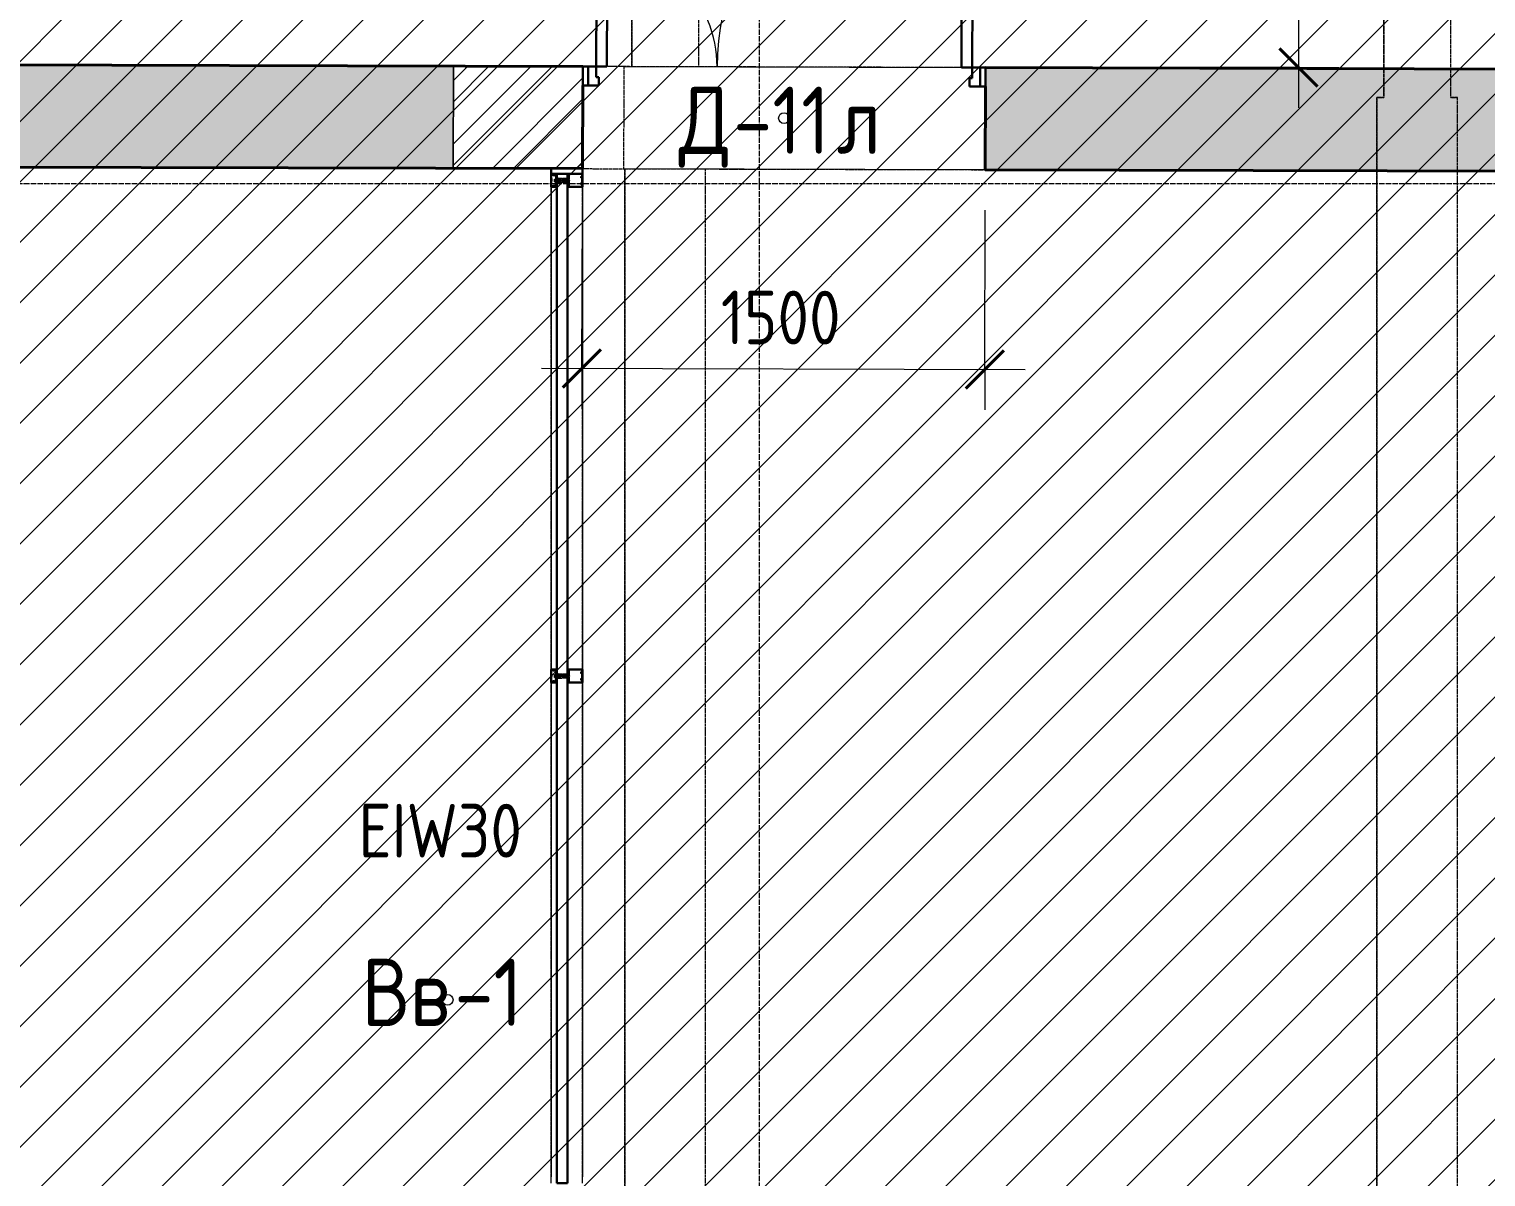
# Model space of a CAD drawing. Header units: millimetres. Extents: x -11886 to 379896, y -8130 to 47743.
# Drawn here: x 28390 to 33814, y 4910 to 9181 of the extents above; entities that cross this region are included whole.
import ezdxf

# ---------------------------------------------------------------- set-up
doc = ezdxf.new("R2010")
doc.units = ezdxf.units.MM
doc.linetypes.add('ADSK_Линия сетки', pattern=[25, 20, -2.5, 0, -2.5])
doc.linetypes.add('ADSK_Сверху', pattern=[4.5, 3, -1.5])
for name, color, linetype, lineweight, true_color in [('Витраж', 5, 'Continuous', 18, 0x0000ff), ('Двери', 5, 'Continuous', 18, 0x0000ff), ('Панели витража', 5, 'Continuous', 18, 0x0000ff), ('Стены внутренние', 5, 'Continuous', 18, 0x0000ff)]:
    doc.layers.add(name, color=color, linetype=linetype, lineweight=lineweight, true_color=true_color)
for name, color, linetype, lineweight in [('Каркас', 7, 'Continuous', 18), ('Марки', 7, 'Continuous', 20), ('Марки дверей', 7, 'Continuous', 20), ('Оси', 7, 'Continuous', 9), ('Размеры', 7, 'Continuous', 9), ('Размеры-100', 7, 'Continuous', 9), ('Узлы', 7, 'Continuous', 18)]:
    doc.layers.add(name, color=color, linetype=linetype, lineweight=lineweight)
doc.styles.add('GOST Common_1', font='GOST_Common.ttf', dxfattribs={"width": 0.9, "height": 200})
doc.styles.add('GOST Common_2', font='GOST_Common.ttf', dxfattribs={"width": 0.9, "height": 250})
doc.dimstyles.new('ADSK_Основной_2_мм_Округление_до_1_мм', dxfattribs={"dimscale": 304.8, "dimtxt": 201.142999, "dimasz": 0.463911, "dimexe": 0.492126, "dimexo": 0.492126, "dimgap": 0.098425, "dimtad": 1, "dimdec": 0, "dimdsep": 46, "dimtxsty": 'GOST Common_1', "dimblk1": 'OBLIQUE', "dimblk2": 'OBLIQUE', "dimsah": 1, "dimcen": 0.09, "dimdle": 0.492126, "dimazin": 2, "dimtfac": 1, "dimtdec": 4, "dimtix": 1, "dimtmove": 0, "dimatfit": 3, "dimfxl": 1, "dimtvp": 1, "dimtolj": 1, "dimtzin": 0, "dimlwd": 20, "dimlwe": 20, "dimarcsym": 2})

# ---------------------------------------------------------------- blocks, each defined once
blk = doc.blocks.new('Прямоугольный импост - Зазор 20х116мм-1858200-01 План 1-го этажа маркировочный')
at = {"layer": 'Витраж', "color": 161, "linetype": 'ADSK_Сверху', "true_color": 0xaaaaff}
for p, q in [((30334.2, 4885.8), (30334.2, 6774.1)), ((30450.2, 4885.8), (30450.2, 6774.1))]:
    blk.add_line(p, q, dxfattribs=at)
blk = doc.blocks.new('Прямоугольный импост - Зазор 20х116мм-1858198-01 План 1-го этажа маркировочный')
at = {"layer": 'Витраж', "color": 161, "linetype": 'ADSK_Сверху', "true_color": 0xaaaaff}
for p, q in [((30334.2, 3041.5), (30334.2, 4885.8)), ((30450.2, 3041.5), (30450.2, 4885.8))]:
    blk.add_line(p, q, dxfattribs=at)
blk = doc.blocks.new('Прямоугольный импост - Зазор 20х116мм-2121189-01 План 1-го этажа маркировочный')
at = {"layer": 'Витраж', "color": 161, "linetype": 'ADSK_Сверху', "true_color": 0xaaaaff}
for p, q in [((30450.2, 8662.5), (30334.2, 8662.5)), ((30334.2, 8618.5), (30334.2, 8662.5)), ((30450.2, 8618.5), (30450.2, 8662.5))]:
    blk.add_line(p, q, dxfattribs=at)
blk = doc.blocks.new('AC_Дверь_Двупольная - Д-11л 1500х2200h-2039728-01 План 1-го этажа маркировочный')
at = {"layer": 'Двери', "lineweight": 30}
for p, q in [((700, 1140), (660, 1140)), ((660, 1140), (660, 190)), ((700, 190), (700, 1140)), ((-700, 640), (-660, 640)), ((-700, 190), (-700, 640)), ((-660, 640), (-660, 190)), ((-750, 190), (-730, 190)), ((-750, 120), (-750, 190)), ((-730, 190), (-700, 190)), ((-730, 120), (-730, 190)), ((-730, 190), (-730, 120)), ((-660, 190), (-700, 190)), ((-700, 190), (-700, 150)), ((660, 190), (700, 190)), ((730, 190), (700, 190)), ((700, 190), (700, 150)), ((730, 120), (730, 190)), ((750, 190), (730, 190)), ((730, 190), (730, 120)), ((750, 120), (750, 190)), ((-730, 120), (-750, 120)), ((-690, 120), (-730, 120)), ((-700, 150), (-690, 150)), ((-690, 150), (-690, 120)), ((700, 150), (690, 150)), ((690, 150), (690, 120)), ((690, 120), (730, 120)), ((730, 120), (750, 120))]:
    blk.add_line(p, q, dxfattribs=at)
at = {"layer": 'Двери'}
for centre, radius, start, end in [((700, 190), 950, 90, 180), ((-700, 190), 450, 360, 90)]:
    blk.add_arc(centre, radius, start, end, dxfattribs=at)
blk = doc.blocks.new('Системная панель - ADSK_Cтеклопакет_40мм-1858222-01 План 1-го этажа маркировочный')
at = {"layer": 'Панели витража', "lineweight": 30}
for p, q in [((944, 20), (-944, 20)), ((-944, 20), (-944, -20)), ((944, -20), (944, 20)), ((-944, -20), (944, -20))]:
    blk.add_line(p, q, dxfattribs=at)
blk = doc.blocks.new('Прямоугольный импост - 48х116мм-1841676-01 План 1-го этажа маркировочный')
at = {"layer": 'Витраж'}
for p, q in [((30334.2, 6750.1), (30334.2, 4909.8)), ((30450.2, 6750.1), (30450.2, 4909.8))]:
    blk.add_line(p, q, dxfattribs=at)
blk = doc.blocks.new('Прямоугольный импост - Зазор 20х116мм-2121193-01 План 1-го этажа маркировочный')
at = {"layer": 'Витраж', "lineweight": 30}
for p, q in [((-20, 76), (0, 76)), ((-20, -40), (-20, 76)), ((0, 76), (0, -40)), ((0, -40), (-20, -40))]:
    blk.add_line(p, q, dxfattribs=at)
blk = doc.blocks.new('Системная панель - ADSK_Cтеклопакет_40мм-1858229-01 План 1-го этажа маркировочный')
at = {"layer": 'Панели витража', "lineweight": 30}
for p, q in [((922, 20), (-922, 20)), ((-922, 20), (-922, -20)), ((922, -20), (922, 20)), ((-922, -20), (922, -20))]:
    blk.add_line(p, q, dxfattribs=at)
blk = doc.blocks.new('Прямоугольный импост - 48х116мм-2121192-01 План 1-го этажа маркировочный')
at = {"layer": 'Витраж'}
for p, q in [((30334.2, 8594.5), (30334.2, 6798.1)), ((30450.2, 8594.5), (30450.2, 6798.1))]:
    blk.add_line(p, q, dxfattribs=at)
blk = doc.blocks.new('Прямоугольный импост - 48х116-1503859-01 План 1-го этажа маркировочный')
at = {"layer": 'Узлы', "color": 5, "true_color": 0x0000ff}
for p, q in [((-24, 76.5), (-24, 20.5)), ((24, 76.5), (-24, 76.5)), ((-21.5, 23), (-21.5, 74)), ((-21.5, 74), (-16.6, 74)), ((-15.1, 72.4), (-15.1, 70.9)), ((-15.1, 70.9), (-9.2, 70.9)), ((-9.2, 70.9), (-9.2, 72.4)), ((-7.6, 74), (7.6, 74)), ((9.2, 72.4), (9.2, 70.9)), ((9.2, 70.9), (15.1, 70.9)), ((15.1, 70.9), (15.1, 72.4)), ((16.6, 74), (21.5, 74)), ((21.5, 74), (21.5, 23)), ((24, 20.5), (24, 76.5)), ((-24, 20.5), (-18.1, 20.5)), ((-21, 23), (-21.5, 23)), ((-21, 26.1), (-21, 23)), ((-4.1, 26.8), (-20.2, 26.8)), ((-17.2, 24.3), (-15.8, 24.3)), ((-15, 20.5), (-11.8, 20.5)), ((-11, 21.3), (-11, 23.5)), ((-10.5, 24.3), (-10.5, 22.4)), ((-10.2, 24.3), (-5.9, 24.3)), ((-9.7, 21.7), (-8, 21.7)), ((-8, 21.7), (-8, 2.5)), ((-8, -14.1), (-8, 0)), ((-7.7, 2.2), (-6.7, 2.2)), ((-6.7, 0.3), (-7.7, 0.3)), ((-6.4, 2), (-6.4, 0.6)), ((-5.4, 5.1), (-5.4, 22.8)), ((-3.5, 5.1), (-5.4, 5.1)), ((-5.1, 23.5), (-5.1, 21.3)), ((-4.3, 20.5), (-0.8, 20.5)), ((-2.6, 23.8), (-2.6, 25.3)), ((2.6, 23.8), (-2.6, 23.8)), ((-2.5, -1.3), (-1.1, 4.3)), ((-0.8, 20.5), (0, 21.3)), ((0, 21.3), (0.8, 20.5)), ((0.8, 20.5), (4.3, 20.5)), ((1.1, 4.3), (2.5, -1.3)), ((2.6, 25.3), (2.6, 23.8)), ((5.4, 5.1), (3.5, 5.1)), ((20.2, 26.8), (4.1, 26.8)), ((5.1, 21.3), (5.1, 23.5)), ((5.4, 22.8), (5.4, 5.1)), ((5.9, 24.3), (10.2, 24.3)), ((6.4, 0.6), (6.4, 2)), ((6.7, 2.2), (7.7, 2.2)), ((7.7, 0.3), (6.7, 0.3)), ((8, 2.5), (8, 21.7)), ((8, 21.7), (9.7, 21.7)), ((8, -14.1), (8, 0)), ((10.5, 22.4), (10.5, 24.3)), ((11, 23.5), (11, 21.3)), ((11.8, 20.5), (15, 20.5)), ((15.8, 24.3), (17.2, 24.3)), ((18.1, 20.5), (24, 20.5)), ((21, 23), (21, 26.1)), ((21.5, 23), (21, 23)), ((-24, -20), (-24, -24.7)), ((-24, -27.3), (-24, -39.5)), ((-24, -39.5), (24, -39.5)), ((-21.4, -19.5), (-23.5, -19.5)), ((-23.2, -25.5), (-22.2, -25.5)), ((-22.7, -38.2), (-22.7, -27.8)), ((-22.7, -27.8), (-22, -27.8)), ((-7.4, -38.2), (-22.7, -38.2)), ((-22, -25.7), (-22.5, -25.7)), ((-21.8, -28), (-19.1, -32.6)), ((-18.3, -23.3), (-20.5, -23.3)), ((-18.9, -28.9), (-18.9, -25.5)), ((-18.9, -25.5), (-16, -25.5)), ((-17.4, -31.6), (-18.9, -28.9)), ((-5.7, -19.5), (-17.4, -19.5)), ((-14.5, -24), (-14.5, -22)), ((-14.5, -22), (-8.3, -22)), ((-8.3, -22), (-7.6, -22.7)), ((-6.9, -14.1), (-8, -14.1)), ((-0.4, -22.7), (-7.6, -22.7)), ((0, -38), (-7.4, -38.2)), ((-6.9, -14.1), (-6.6, -14.5)), ((-6.6, -14.5), (-6.2, -14.1)), ((-6.2, -14.1), (-4.3, -14.1)), ((-5.3, -19.1), (-5.7, -19.5)), ((-5, -19.5), (-5.3, -19.1)), ((5, -19.5), (-5, -19.5)), ((-2.4, -0.9), (-4.9, -3.8)), ((-4.9, -3.8), (-4.9, -14.1)), ((-4.9, -3.8), (4.9, -3.8)), ((-4.3, -14.1), (-3.9, -14.5)), ((-3.9, -14.5), (-3.6, -14.1)), ((-3.6, -14.1), (-2.5, -14.1)), ((-2.5, -14.1), (-2.5, -1.1)), ((2.4, -0.9), (-2.4, -0.9)), ((-0.4, -22.7), (0, -22.3)), ((0, -22.3), (0.4, -22.7)), ((15.9, -38.2), (0, -38)), ((7.6, -22.7), (0.4, -22.7)), ((4.9, -3.8), (2.4, -0.9)), ((2.5, -1.3), (2.5, -14.1)), ((2.5, -14.1), (3.6, -14.1)), ((3.6, -14.1), (3.9, -14.5)), ((3.9, -14.5), (4.3, -14.1)), ((4.3, -14.1), (6.2, -14.1)), ((4.9, -3.8), (4.9, -14.1)), ((5.3, -19.1), (5, -19.5)), ((5.7, -19.5), (5.3, -19.1)), ((17.4, -19.5), (5.7, -19.5)), ((6.2, -14.1), (6.6, -14.5)), ((6.6, -14.5), (6.9, -14.1)), ((8, -14.1), (6.9, -14.1)), ((7.6, -22.7), (8.3, -22)), ((8.3, -22), (14.5, -22)), ((14.5, -22), (14.5, -24)), ((22.7, -38.2), (15.9, -38.2)), ((16, -25.5), (18.9, -25.5)), ((17, -22), (17, -21.8)), ((18.9, -28.9), (17.4, -31.6)), ((20.5, -23.3), (18.3, -23.3)), ((18.9, -25.5), (18.9, -28.9)), ((19.1, -32.6), (21.8, -28)), ((23.5, -19.5), (21.4, -19.5)), ((21.8, -21.8), (21.8, -22)), ((22.5, -25.7), (22, -25.7)), ((22, -27.8), (22.7, -27.8)), ((22.2, -25.5), (23.2, -25.5)), ((22.7, -27.8), (22.7, -38.2)), ((24, -24.7), (24, -20)), ((24, -39.5), (24, -27.3))]:
    blk.add_line(p, q, dxfattribs=at)
at = {"layer": 'Узлы', "color": 5, "lineweight": 9, "true_color": 0x0000ff}
for p, q in [((0, 28.9), (-2.4, 26.5)), ((-2.4, 26.5), (-2.4, -0.9)), ((2.4, 26.5), (0, 28.9)), ((2.4, -0.9), (2.4, 26.5)), ((-8, -19.5), (-8, -14.1)), ((-6.3, -23.7), (-6.3, -22.7)), ((6.4, -23.7), (-6.3, -23.7)), ((-5.2, -27.2), (-5.2, -23.7)), ((-5.1, -27.3), (5.1, -27.3)), ((3.9, -28.1), (-3.9, -28.1)), ((-2.6, -27.2), (-2.6, -23.7)), ((-2.5, -14.1), (-2.5, -19.5)), ((2.5, -14.1), (2.5, -19.5)), ((2.6, -27.2), (2.6, -23.7)), ((5.2, -27.2), (5.2, -23.7)), ((6.4, -22.7), (6.4, -23.7)), ((8, -14.1), (8, -19.5))]:
    blk.add_line(p, q, dxfattribs=at)
at = {"layer": 'Узлы', "color": 5, "true_color": 0x0000ff}
for centre, radius, start, end in [((-16.6, 72.4), 1.52, 0, 90), ((-7.6, 72.4), 1.52, 90, 180), ((7.6, 72.4), 1.52, 0, 90), ((16.6, 72.4), 1.52, 90, 180), ((-20.2, 26.1), 0.762, 90, 180), ((-17.2, 23), 1.27, 90, 180), ((-16.2, 22.8), 2.29, 180, 225.1897), ((-18.1, 20.9), 0.381, 270, 45.1897), ((-15.8, 23), 1.27, 0, 90), ((-15, 20.9), 0.381, 134.8103, 270), ((-16.9, 22.8), 2.29, 314.8103, 0), ((-11.8, 21.3), 0.762, 270, 0), ((-10.2, 23.5), 0.762, 90, 180), ((-9.7, 22.4), 0.762, 180, 270), ((-7.7, 2.5), 0.254, 180, 270), ((-7.7, 0), 0.254, 90, 180), ((-6.9, 22.8), 1.52, 360, 90), ((-6.7, 2), 0.254, 360, 90), ((-6.7, 0.6), 0.254, 270, 360), ((-5.9, 23.5), 0.762, 0, 90), ((-4.3, 21.3), 0.762, 180, 270), ((-4.1, 25.3), 1.52, 360, 90), ((0, 4), 3.63, 17.5064, 162.4936), ((0, 4), 1.09, 15, 165), ((4.1, 25.3), 1.52, 90, 180), ((4.3, 21.3), 0.762, 270, 0), ((5.9, 23.5), 0.762, 90, 180), ((6.9, 22.8), 1.52, 90, 180), ((6.7, 2), 0.254, 90, 180), ((6.7, 0.6), 0.254, 180, 270), ((7.7, 2.5), 0.254, 270, 0), ((7.7, 0), 0.254, 0, 90), ((9.7, 22.4), 0.762, 270, 0), ((10.2, 23.5), 0.762, 0, 90), ((11.8, 21.3), 0.762, 180, 270), ((15.8, 23), 1.27, 90, 180), ((16.9, 22.8), 2.29, 180, 225.1897), ((15, 20.9), 0.381, 270, 45.1897), ((17.2, 23), 1.27, 0, 90), ((18.1, 20.9), 0.381, 134.8103, 270), ((16.2, 22.8), 2.29, 314.8103, 0), ((20.2, 26.1), 0.762, 0, 90), ((-23.5, -20), 0.508, 90, 180), ((-23.2, -24.7), 0.762, 180, 270), ((-22.5, -27.3), 1.52, 90, 180), ((-22.2, -26.8), 1.27, 288.6629, 90), ((-22, -26.8), 1.02, 270, 90), ((-19.5, -21.8), 2.29, 134.8103, 180), ((-20.5, -22), 1.27, 180, 270), ((-21.4, -19.9), 0.381, 314.8103, 90), ((-18.3, -32.1), 1.02, 210, 30), ((-18.3, -22), 1.27, 270, 0), ((-17.4, -19.9), 0.381, 90, 225.1897), ((-19.3, -21.8), 2.29, 0, 45.1897), ((-16, -24), 1.52, 270, 0), ((16, -24), 1.52, 180, 270), ((19.3, -21.8), 2.29, 134.8103, 180), ((18.3, -22), 1.27, 180, 270), ((18.3, -32.1), 1.02, 150, 330), ((17.4, -19.9), 0.381, 314.8103, 90), ((20.5, -22), 1.27, 270, 0), ((21.4, -19.9), 0.381, 90, 225.1897), ((22.2, -26.8), 1.27, 90, 251.3371), ((22, -26.8), 1.02, 90, 270), ((19.5, -21.8), 2.29, 0, 45.1897), ((22.5, -27.3), 1.52, 360, 90), ((23.2, -24.7), 0.762, 270, 0), ((23.5, -20), 0.508, 0, 90)]:
    blk.add_arc(centre, radius, start, end, dxfattribs=at)
at = {"layer": 'Узлы', "color": 5, "lineweight": 9, "true_color": 0x0000ff}
for centre, radius, start, end in [((-3.9, -26.7), 1.38, 200.9416, 339.0732), ((0, -23.9), 4.19, 234.2873, 305.7127), ((3.9, -26.7), 1.38, 200.9416, 339.0732)]:
    blk.add_arc(centre, radius, start, end, dxfattribs=at)
blk = doc.blocks.new('Прямоугольный импост - 48х116мм-1858199-01 План 1-го этажа маркировочный')
at = {"layer": 'Витраж', "lineweight": 30}
for p, q in [((-24, 20), (-24, 76)), ((-24, 76), (24, 76)), ((24, 76), (24, 20)), ((-0.1875, 20), (-24, 20)), ((-0.1875, -20), (-0.1875, 20)), ((24, 20), (0.1875, 20)), ((0.1875, 20), (0.1875, -20)), ((-24, -40), (-24, -20)), ((-24, -20), (-0.1875, -20)), ((24, -40), (-24, -40)), ((0.1875, -20), (24, -20)), ((24, -20), (24, -40))]:
    blk.add_line(p, q, dxfattribs=at)
blk = doc.blocks.new('Системная панель - ADSK_Cтеклопакет_40мм-1858221-01 План 1-го этажа маркировочный')
at = {"layer": 'Панели витража', "lineweight": 30}
for p, q in [((11.90625, 20), (-11.90625, 20)), ((-11.90625, 20), (-11.90625, -20)), ((11.90625, -20), (11.90625, 20)), ((-11.90625, -20), (11.90625, -20))]:
    blk.add_line(p, q, dxfattribs=at)
blk = doc.blocks.new('ADSK_Марка_Дверь - Марка типа и комментарии-2020407-01 План 1-го этажа маркировочный')
at = {"layer": 'Марки дверей', "lineweight": 9}
blk.add_circle((0, 0), 0.2, dxfattribs=at)
blk = doc.blocks.new('DIMBLOCK41-01 План 1-го этажа маркировочный')
at = {"layer": 'Размеры-100', "lineweight": 20, "transparency": 16777216}
for p, q in [((30448.2, 7918.8), (30449.8, 8512.3)), ((31948.2, 7914.8), (31949.8, 8508.3)), ((30298.2, 7919.2), (32098.2, 7914.4)), ((30448.2, 7918.8), (30447.8, 7768.8)), ((31948.2, 7914.8), (31947.8, 7764.8))]:
    blk.add_line(p, q, dxfattribs=at)
at = {"layer": 'Размеры-100', "lineweight": 40, "transparency": 16777216}
for p, q in [((30448.2, 7918.8), (30519.1, 7989.3)), ((31948.2, 7914.8), (32019.1, 7985.3)), ((30448.2, 7918.8), (30377.4, 7848.3)), ((31948.2, 7914.8), (31877.3, 7844.3))]:
    blk.add_line(p, q, dxfattribs=at)
at = {"layer": 'Размеры-100', "color": 0, "lineweight": 20, "transparency": 16777216, "insert": (30965.5, 8208.8), "char_height": 200, "width": 560.473, "attachment_point": 1, "rotation": 359.8486, "line_spacing_factor": 1.022761, "style": 'GOST Common_1'}
blk.add_mtext('1500', dxfattribs=at)
blk = doc.blocks.new('_Oblique')
at = {"color": 0, "linetype": 'ByBlock', "lineweight": -2}
blk.add_line((-0.5, -0.5), (0.5, 0.5), dxfattribs=at)
blk = doc.blocks.new('ADSK_Марка_Стена - Экземпляр_ADSK_Позиция-74353-01 План 1-го этажа маркировочный')
at = {"layer": 'Марки', "lineweight": 9}
blk.add_circle((0, 0), 0.2, dxfattribs=at)
blk = doc.blocks.new('DIMBLOCK215-01 План 1-го этажа маркировочный')
at = {"layer": 'Размеры-100', "lineweight": 40, "transparency": 16777216}
for p, q in [((33116.2, 12779.9), (33045.5, 12850.6)), ((33116.2, 12779.9), (33186.9, 12709.2)), ((33116.2, 9038.3), (33045.5, 9109)), ((33116.2, 9038.3), (33186.9, 8967.6))]:
    blk.add_line(p, q, dxfattribs=at)
at = {"layer": 'Размеры-100', "lineweight": 20, "transparency": 16777216}
for p, q in [((33116.2, 12779.9), (33066.2, 12779.9)), ((33116.2, 12779.9), (33116.2, 8888.3)), ((33116.2, 12779.9), (33266.2, 12779.9)), ((33116.2, 9038.3), (32101.2, 9038.3)), ((33116.2, 9038.3), (33266.2, 9038.3))]:
    blk.add_line(p, q, dxfattribs=at)
at = {"layer": 'Размеры-100', "color": 0, "lineweight": 20, "transparency": 16777216, "insert": (32824.9, 10648.3), "char_height": 200, "width": 625.93, "attachment_point": 1, "rotation": 90, "line_spacing_factor": 1.022761, "style": 'GOST Common_1'}
blk.add_mtext('3742', dxfattribs=at)

msp = doc.modelspace()

# ---------------------------------------------------------------- hatches: boundary and pattern name
at = {"lineweight": 13, "true_color": 0x636466, "transparency": 33554559}
h = msp.add_hatch(dxfattribs=at)
h.set_pattern_fill('ANSI31', color=251, scale=50)
h.set_pattern_definition([(45, (0, 84876.59), (-112.2532, 112.2532), [])])
h.paths.add_polyline_path([(49933.4, 8532.3), (56213.95, 8532.3), (56032.62, 43759.21), (46033.21, 43759.21), (46033.21, 20934.06), (46719.85, 20904.57), (46719.85, 10918.4), (782.6, 10918.4), (771.13, 8529.25), (290.5, 8529.25), (290.5, 306.79), (8273, 272.02), (8273, 2186.48), (18972.64, 2186.48), (18972.64, -2732.57), (31336.4, -2732.57), (31336.4, 2185.74), (42036.93, 2106.79), (42036.93, 150.23), (49933.4, 150.23)])
at = {"layer": 'Стены внутренние', "true_color": 0xc0c0c0}
h = msp.add_hatch(color=9, dxfattribs=at)
h.paths.add_polyline_path([(29968.85, 8663.54), (29968.85, 9043.55), (28087.73, 9048.52), (28086.12, 8668.52)])
h.paths.add_polyline_path([(26104.16, 8673.76), (26105.76, 9053.76), (23922.61, 9059.53), (23922.61, 8679.53)])
h.paths.add_polyline_path([(22033.07, 8684.52), (22033.4, 9064.52), (20126.77, 9069.56), (20125.76, 8689.56), (21076.63, 8687.05)])
at = {"layer": 'Стены внутренние', "lineweight": 9}
h = msp.add_hatch(dxfattribs=at)
h.set_pattern_fill('FP_2', color=256, style=0, pattern_type=2)
h.set_pattern_definition([(45, (0, 0), (-117.8655, 117.8655), []), (45, (78.58, 0), (-117.8655, 117.8655), [])])
h.paths.add_polyline_path([(30450.2, 8662.27), (30451.02, 9042.27), (29969.85, 9043.54), (29969.85, 8663.54), (30030.09, 8663.38)])
at = {"layer": 'Стены внутренние', "true_color": 0xc0c0c0}
h = msp.add_hatch(color=9, dxfattribs=at)
h.paths.add_polyline_path([(42124.44, 8631.41), (42120.57, 9011.43), (40499.34, 9015.71), (40498.34, 8635.71), (41177.43, 8633.92)])
h.paths.add_polyline_path([(39468.34, 8638.43), (39469.16, 9018.43), (38130.34, 9021.97), (38129.34, 8641.97), (38772.85, 8640.27)])
h.paths.add_polyline_path([(36629.34, 8645.94), (36630.16, 9025.94), (31951.2, 9038.31), (31951.2, 8658.3), (35476.68, 8648.99)])

# ---------------------------------------------------------------- linework, layer by layer
at = {"layer": 'Каркас', "color": 253, "linetype": 'ADSK_Сверху', "true_color": 0xb2b2b2}
for p, q in [((30633.48, 13335.57), (30633.48, 9041.79)), ((30883.48, 9041.13), (30883.48, 13335.57)), ((33433.48, 13335.57), (33433.48, 8927)), ((33683.48, 8927), (33683.48, 13335.57)), ((33433.48, 8927), (33408.48, 8927)), ((33408.48, 8927), (33408.48, 2540.02)), ((33708.48, 8927), (33683.48, 8927)), ((33708.48, 2540.02), (33708.48, 8927)), ((30608.48, 8661.85), (30608.48, 2540.02)), ((30908.48, 2540.02), (30908.48, 8661.06))]:
    msp.add_line(p, q, dxfattribs=at)
at = {"layer": 'Каркас', "color": 253, "linetype": 'ADSK_Сверху', "true_color": 0xaaaaaa}
for p, q in [((30633.48, 9041.79), (30633.48, 13335.57)), ((30883.48, 9041.13), (30883.48, 13335.57)), ((33433.48, 8927), (33433.48, 13335.57)), ((33683.48, 8927), (33683.48, 13335.57)), ((33408.48, 8927), (33433.48, 8927)), ((33408.48, 2540.02), (33408.48, 8927)), ((33683.48, 8927), (33708.48, 8927)), ((33708.48, 2540.02), (33708.48, 8927)), ((30608.48, 2540.02), (30608.48, 8661.85)), ((30908.48, 2540.02), (30908.48, 8661.06))]:
    msp.add_line(p, q, dxfattribs=at)
at = {"layer": 'Оси', "linetype": 'ADSK_Линия сетки'}
for p, q in [((31109.91, -7330.38), (31109.91, 44534.79)), ((-11086.22, 8606.79), (57141.72, 8606.79))]:
    msp.add_line(p, q, dxfattribs=at)
at = {"layer": 'Стены внутренние', "color": 18, "lineweight": 40, "true_color": 0x000000}
for p, q in [((30451.21, 9042.27), (28087.73, 9048.52)), ((36630.35, 9025.94), (31951.2, 9038.31)), ((30450.2, 8662.27), (30451.02, 8972.27)), ((31951.02, 8968.31), (31950.2, 8658.31)), ((28086.12, 8668.52), (30450.2, 8662.27)), ((31950.2, 8658.31), (36629.34, 8645.94))]:
    msp.add_line(p, q, dxfattribs=at)
at = {"layer": 'Стены внутренние', "color": 18, "true_color": 0x000000}
for p, q in [((29968.85, 8663.54), (29969.85, 9043.54)), ((29969.85, 9043.54), (29968.85, 8663.54)), ((30605.49, 9041.86), (31861.2, 9038.54)), ((31950.2, 8658.31), (30604.48, 8661.86))]:
    msp.add_line(p, q, dxfattribs=at)
at = {"layer": 'Стены внутренние', "color": 18, "linetype": 'ADSK_Сверху', "true_color": 0x000000}
for p, q in [((31951.2, 9038.31), (30541.21, 9042.03)), ((30604.48, 8661.86), (30605.49, 9041.86)), ((31950.2, 8658.31), (31951.2, 9038.31)), ((30334.2, 8662.58), (30374.2, 8662.47)), ((30450.2, 8662.27), (31950.2, 8658.31))]:
    msp.add_line(p, q, dxfattribs=at)

# ---------------------------------------------------------------- block references
at = {"layer": 'Витраж', "color": 161, "linetype": 'ADSK_Сверху', "true_color": 0xaaaaff}
for name, p in [('Прямоугольный импост - Зазор 20х116мм-2121189-01 План 1-го этажа маркировочный', (0, 0)), ('Прямоугольный импост - Зазор 20х116мм-1858198-01 План 1-го этажа маркировочный', (0, 3732.67)), ('Прямоугольный импост - Зазор 20х116мм-1858200-01 План 1-го этажа маркировочный', (0, 0))]:
    msp.add_blockref(name, p, dxfattribs=at)
at = {"layer": 'Витраж', "extrusion": (0, 0, -1), "rotation": 90.00000000000007}
for name, p in [('Прямоугольный импост - Зазор 20х116мм-2121193-01 План 1-го этажа маркировочный', (-30374.2, 8662.47)), ('Прямоугольный импост - 48х116мм-1858199-01 План 1-го этажа маркировочный', (-30374.2, 8618.47)), ('Прямоугольный импост - 48х116мм-1858199-01 План 1-го этажа маркировочный', (-30374.2, 6774.14))]:
    msp.add_blockref(name, p, dxfattribs=at)
at = {"layer": 'Витраж', "lineweight": 9, "extrusion": (0, 0, -1), "rotation": 90.00000000000007}
for p in [(-30373.7, 8618.47), (-30373.7, 6774.14)]:
    msp.add_blockref('Прямоугольный импост - 48х116-1503859-01 План 1-го этажа маркировочный', p, dxfattribs=at)
at = {"layer": 'Витраж'}
for name in ['Прямоугольный импост - 48х116мм-2121192-01 План 1-го этажа маркировочный', 'Прямоугольный импост - 48х116мм-1841676-01 План 1-го этажа маркировочный']:
    msp.add_blockref(name, (0, 0), dxfattribs=at)
at = {"layer": 'Двери', "rotation": 359.8485505277052}
msp.add_blockref('AC_Дверь_Двупольная - Д-11л 1500х2200h-2039728-01 План 1-го этажа маркировочный', (31200.7, 8850.29), dxfattribs=at)
at = {"layer": 'Марки', "xscale": 99.99999999999993, "yscale": 99.99999999999993, "zscale": 99.99999999999993}
msp.add_blockref('ADSK_Марка_Стена - Экземпляр_ADSK_Позиция-74353-01 План 1-го этажа маркировочный', (29948.36, 5568.64), dxfattribs=at)
at = {"layer": 'Марки дверей', "xscale": 99.99999999999993, "yscale": 99.99999999999993, "zscale": 99.99999999999993}
msp.add_blockref('ADSK_Марка_Дверь - Марка типа и комментарии-2020407-01 План 1-го этажа маркировочный', (31200.7, 8850.29), dxfattribs=at)
at = {"layer": 'Панели витража', "rotation": 89.99999999999993}
for name, p in [('Системная панель - ADSK_Cтеклопакет_40мм-1858221-01 План 1-го этажа маркировочный', (30374.2, 8630.57)), ('Системная панель - ADSK_Cтеклопакет_40мм-1858229-01 План 1-го этажа маркировочный', (30374.2, 7696.31)), ('Системная панель - ADSK_Cтеклопакет_40мм-1858222-01 План 1-го этажа маркировочный', (30374.2, 5829.97))]:
    msp.add_blockref(name, p, dxfattribs=at)

# ---------------------------------------------------------------- texts
at = {"layer": 'Марки', "lineweight": 9, "attachment_point": 1}
for s, insert, char_height, width, style in [('EIW30', (29616.43, 6298.26), 200, 779.2402, 'GOST Common_1'), ('Вв', (29628.13, 5721.62), 250, 418.4809, 'GOST Common_2'), ('-1', (29973.41, 5721.62), 250, 331.8986, 'GOST Common_2')]:
    msp.add_mtext(s, dxfattribs=dict(at, insert=insert, char_height=char_height, width=width, style=style))
at = {"layer": 'Марки дверей', "lineweight": 9, "char_height": 250, "attachment_point": 1, "style": 'GOST Common_2'}
for s, insert, width in [('\\fGOST Common|b0|i0|c204|p34|;\\W.9;Д', (30808.57, 8967.3), 245.3164), ('-11', (31010.98, 8967.3), 468.9872), ('\\fGOST Common|b0|i0|c204|p34|;\\W.9;л', (31397.93, 8967.3), 194.8101)]:
    msp.add_mtext(s, dxfattribs=dict(at, insert=insert, width=width))

# ---------------------------------------------------------------- dimensions: what is measured, and where the dimension line sits
at = {"layer": 'Размеры', "lineweight": 20}
for base, p1, p2, angle, override, picture, middle in [((33116.23, 9038.31), (33216.22, 12779.93), (31951.2, 9038.31), 90, {"dimpost": '<>', "dimfxl": 3949.68159}, 'DIMBLOCK215-01 План 1-го этажа маркировочный', (32986.23, 10909.12)), ((31948.23, 7914.83), (30450.2, 8662.27), (31950.2, 8658.31), 359.84855, {"dimpost": '<>', "dimfxl": 1500}, 'DIMBLOCK41-01 План 1-го этажа маркировочный', (31198.58, 8046.82))]:
    dim = msp.add_linear_dim(base=base, p1=p1, p2=p2, angle=angle, dimstyle='ADSK_Основной_2_мм_Округление_до_1_мм', override=override, dxfattribs=at)
    dim.commit()
    dim.dimension.update_dxf_attribs({"geometry": picture, "text_midpoint": middle})

doc.saveas('drawing.dxf')
